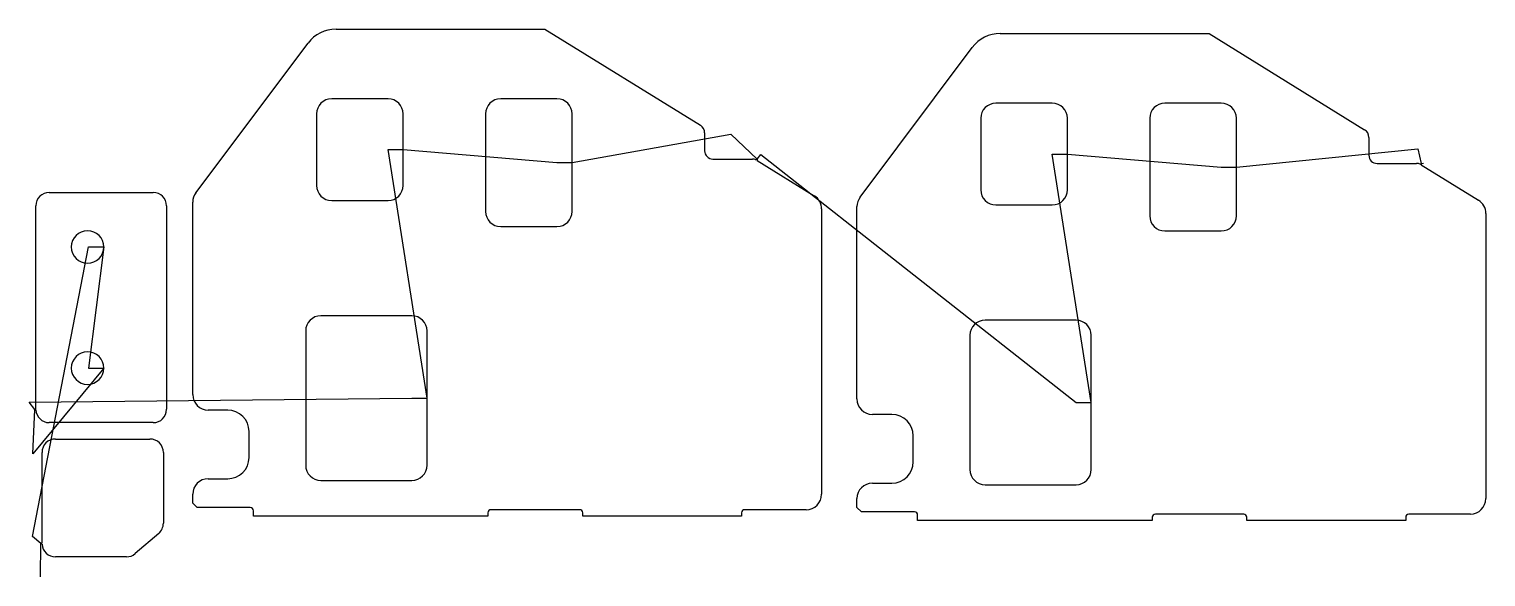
# Model space of a CAD drawing. Header units: metres. Extents: x 8394 to 11756, y 1140 to 2404.
import ezdxf

# ---------------------------------------------------------------- set-up
doc = ezdxf.new("R2010")
doc.units = ezdxf.units.M

msp = doc.modelspace()

# ---------------------------------------------------------------- linework, layer by layer
at = {"layer": 'TOOL_0'}
for p, q in [((9102.201, 2404.359), (9584.317, 2404.359)), ((9584.317, 2404.359), (9943.102, 2182.254)), ((10635.139, 2394.208), (11117.255, 2394.208)), ((11117.255, 2394.208), (11476.04, 2172.103)), ((8778.571, 2026.388), (9037.581, 2372.032)), ((10311.509, 2016.237), (10570.519, 2361.881)), ((9222.18, 2243.609), (9092.18, 2243.609)), ((9612.18, 2243.609), (9482.18, 2243.609)), ((10755.118, 2233.458), (10625.118, 2233.458)), ((11145.118, 2233.458), (11015.118, 2233.458)), ((9057.18, 2208.609), (9057.18, 2043.609)), ((9257.18, 2126.109), (9257.18, 2208.609)), ((9447.18, 2208.609), (9447.18, 1983.609)), ((9647.18, 2096.109), (9647.18, 2208.609)), ((10590.118, 2198.458), (10590.118, 2033.458)), ((10790.118, 2115.958), (10790.118, 2198.458)), ((10980.118, 2198.458), (10980.118, 1973.458)), ((11180.118, 2085.958), (11180.118, 2198.458)), ((9647.18, 2096.109), (10013.349, 2161.88)), ((9952.93, 2164.611), (9952.93, 2123.609)), ((10013.349, 2161.88), (10073.823, 2104.251)), ((11485.868, 2154.46), (11485.868, 2113.458)), ((9312.18, 1552.609), (9222.18, 2126.109)), ((9222.18, 2126.109), (9257.18, 2126.109)), ((9257.18, 2043.609), (9257.18, 2126.109)), ((9257.18, 2126.109), (9612.18, 2096.109)), ((11180.118, 2085.958), (11598.745, 2128.17)), ((11598.745, 2128.17), (11606.761, 2094.1)), ((9612.18, 2096.109), (9647.18, 2096.109)), ((9647.18, 1983.609), (9647.18, 2096.109)), ((9972.18, 2104.359), (10063.029, 2104.359)), ((10071.291, 2102.639), (10073.823, 2104.251)), ((10073.823, 2104.251), (10082.358, 2114.992)), ((10073.823, 2104.251), (10073.951, 2101.252)), ((10073.951, 2101.252), (10205.997, 2019.509)), ((10082.358, 2114.992), (10810.118, 1542.458)), ((10845.118, 1542.458), (10755.118, 2115.958)), ((10755.118, 2115.958), (10790.118, 2115.958)), ((10790.118, 2033.458), (10790.118, 2115.958)), ((10790.118, 2115.958), (11145.118, 2085.958)), ((11145.118, 2085.958), (11180.118, 2085.958)), ((11180.118, 1973.458), (11180.118, 2085.958)), ((11505.118, 2094.208), (11595.967, 2094.208)), ((11604.229, 2092.488), (11606.761, 2094.1)), ((11606.761, 2094.1), (11611.628, 2095.245)), ((11606.761, 2094.1), (11606.889, 2091.101)), ((11606.889, 2091.101), (11738.935, 2009.358)), ((8440.334, 2027.361), (8680.334, 2027.361)), ((8409.584, 1528.111), (8409.584, 1996.611)), ((8711.084, 1996.611), (8711.084, 1526.611)), ((8771.43, 1560.609), (8771.43, 2004.95)), ((9092.18, 2008.609), (9222.18, 2008.609)), ((10222.93, 1989.112), (10222.93, 1330.609)), ((10304.368, 1550.458), (10304.368, 1994.799)), ((10625.118, 1998.458), (10755.118, 1998.458)), ((11755.868, 1978.961), (11755.868, 1320.458)), ((9482.18, 1948.609), (9612.18, 1948.609)), ((11015.118, 1938.458), (11145.118, 1938.458)), ((8401.677, 1233.342), (8531.234, 1901.411)), ((8531.234, 1901.411), (8566.234, 1901.411)), ((8566.234, 1901.411), (8531.234, 1621.811)), ((9277.18, 1742.609), (9067.18, 1742.609)), ((10810.118, 1732.458), (10600.118, 1732.458)), ((9032.18, 1707.609), (9032.18, 1397.609)), ((9312.18, 1552.609), (9312.18, 1707.609)), ((10565.118, 1697.458), (10565.118, 1387.458)), ((10845.118, 1542.458), (10845.118, 1697.458)), ((8566.234, 1621.811), (8402.341, 1423.766)), ((8531.234, 1621.811), (8566.234, 1621.811)), ((8393.954, 1543.014), (9277.18, 1552.609)), ((9277.18, 1552.609), (9312.18, 1552.609)), ((9312.18, 1397.609), (9312.18, 1552.609)), ((8407.003, 1526.58), (8393.954, 1543.014)), ((8402.341, 1423.766), (8407.002, 1526.579)), ((8407.002, 1526.579), (8409.584, 1528.111)), ((8409.621, 1525.112), (8407.003, 1526.58)), ((8852.18, 1524.859), (8807.18, 1524.859)), ((10385.118, 1514.708), (10340.118, 1514.708)), ((10810.118, 1542.458), (10845.118, 1542.458)), ((10845.118, 1387.458), (10845.118, 1542.458)), ((8680.334, 1495.861), (8440.334, 1495.861)), ((8454.736, 1458.031), (8672.736, 1458.031)), ((8901.43, 1415.608), (8901.43, 1475.609)), ((10434.368, 1405.457), (10434.368, 1465.458)), ((8423.736, 1218.531), (8423.736, 1427.031)), ((8703.736, 1427.031), (8703.736, 1263.529)), ((8807.18, 1366.359), (8852.18, 1366.359)), ((9067.18, 1362.609), (9277.18, 1362.609)), ((10340.118, 1356.208), (10385.118, 1356.208)), ((10600.118, 1352.458), (10810.118, 1352.458)), ((8771.43, 1310.298), (8771.43, 1330.609)), ((10304.368, 1300.147), (10304.368, 1320.458)), ((8781.869, 1299.859), (8771.43, 1310.298)), ((8904.18, 1299.859), (8781.869, 1299.859)), ((8911.43, 1279.859), (8911.43, 1292.609)), ((9452.93, 1279.859), (8911.43, 1279.859)), ((9452.93, 1287.609), (9452.93, 1279.859)), ((9664.18, 1294.859), (9460.18, 1294.859)), ((9671.43, 1279.859), (9671.43, 1287.609)), ((10037.93, 1279.859), (9671.43, 1279.859)), ((10037.93, 1287.609), (10037.93, 1279.859)), ((10187.18, 1294.859), (10045.18, 1294.859)), ((10314.807, 1289.708), (10304.368, 1300.147)), ((10437.118, 1289.708), (10314.807, 1289.708)), ((10444.368, 1269.708), (10444.368, 1282.458)), ((11197.118, 1284.708), (10993.118, 1284.708)), ((11720.118, 1284.708), (11578.118, 1284.708)), ((10985.868, 1269.708), (10444.368, 1269.708)), ((10985.868, 1277.458), (10985.868, 1269.708)), ((11204.368, 1269.708), (11204.368, 1277.458)), ((11570.868, 1269.708), (11204.368, 1269.708)), ((11570.868, 1277.458), (11570.868, 1269.708)), ((8421.153, 1217), (8401.677, 1233.342)), ((8419.809, 1139.809), (8421.154, 1217)), ((8423.771, 1215.532), (8421.153, 1217)), ((8421.154, 1217), (8423.736, 1218.531)), ((8692.91, 1239.992), (8638.662, 1193.494)), ((8618.487, 1186.031), (8454.735, 1186.031))]:
    msp.add_line(p, q, dxfattribs=at)
for centre, radius, start, end in [((9102.201, 2323.609), 80.75, 90, 143.153943), ((10635.139, 2313.458), 80.75, 90, 143.153943), ((9092.18, 2208.609), 35, 90, 180), ((9222.18, 2208.609), 35, 0, 90), ((9482.18, 2208.609), 35, 90, 180), ((9612.18, 2208.609), 35, 0, 90), ((10625.118, 2198.458), 35, 90, 180), ((10755.118, 2198.458), 35, 0, 90), ((11015.118, 2198.458), 35, 90, 180), ((11145.118, 2198.458), 35, 0, 90), ((9932.18, 2164.611), 20.75, 0, 58.240185), ((11465.118, 2154.46), 20.75, 0, 58.240185), ((9972.18, 2123.609), 19.25, 180, 270), ((10062.995, 2083.489), 20.87, 66.577185, 89.906658), ((11505.118, 2113.458), 19.25, 180, 270), ((11595.933, 2073.338), 20.87, 66.577185, 89.906658), ((8440.334, 1996.611), 30.75, 90, 180), ((8680.334, 1996.611), 30.75, 0, 90), ((8807.18, 2004.95), 35.75, 143.154143, 180), ((9092.18, 2043.609), 35, 180, 270), ((9222.18, 2043.609), 35, 270, 0), ((10187.147, 1989.094), 35.783, 0.028822, 58.211022), ((10625.118, 2033.458), 35, 180, 270), ((10755.118, 2033.458), 35, 270, 0), ((9482.18, 1983.609), 35, 180, 270), ((9612.18, 1983.609), 35, 270, 0), ((10340.118, 1994.799), 35.75, 143.154143, 180), ((11720.085, 1978.943), 35.783, 0.028822, 58.211022), ((11015.118, 1973.458), 35, 180, 270), ((11145.118, 1973.458), 35, 270, 0), ((8528.734, 1901.411), 37.5, 0, 180), ((8528.734, 1901.411), 37.5, 180, 0), ((9067.18, 1707.609), 35, 90, 180), ((9277.18, 1707.609), 35, 0, 90), ((10600.118, 1697.458), 35, 90, 180), ((10810.118, 1697.458), 35, 0, 90), ((8528.734, 1621.811), 37.5, 0, 180), ((8528.734, 1621.811), 37.5, 180, 0), ((8807.18, 1560.609), 35.75, 180, 270), ((10340.118, 1550.458), 35.75, 180, 270), ((8440.334, 1526.611), 30.75, 182.7942, 270), ((8680.334, 1526.611), 30.75, 270, 0), ((8852.18, 1475.609), 49.25, 0, 90), ((10385.118, 1465.458), 49.25, 0, 90), ((8454.736, 1427.031), 31, 90, 180), ((8672.736, 1427.031), 31, 0, 90), ((8852.18, 1415.609), 49.25, 270, 359.998837), ((9067.18, 1397.609), 35, 180, 270), ((9277.18, 1397.609), 35, 270, 0), ((10385.118, 1405.458), 49.25, 270, 359.998837), ((10600.118, 1387.458), 35, 180, 270), ((10810.118, 1387.458), 35, 270, 0), ((8807.18, 1330.609), 35.75, 90, 180), ((10340.118, 1320.458), 35.75, 90, 180), ((10187.18, 1330.609), 35.75, 270, 0), ((11720.118, 1320.458), 35.75, 270, 0), ((8904.18, 1292.609), 7.25, 0, 90), ((9460.18, 1287.609), 7.25, 90, 180), ((9664.18, 1287.609), 7.25, 0, 90), ((10045.18, 1287.609), 7.25, 90, 180), ((10437.118, 1282.458), 7.25, 0, 90), ((10993.118, 1277.458), 7.25, 90, 180), ((11197.118, 1277.458), 7.25, 0, 90), ((11578.118, 1277.458), 7.25, 90, 180), ((8672.69, 1263.55), 31.046, 310.639729, 359.961244), ((8454.735, 1217.031), 31, 182.771585, 270), ((8618.488, 1217.031), 31, 269.998152, 310.600493)]:
    msp.add_arc(centre, radius, start, end, dxfattribs=at)

doc.saveas('drawing.dxf')
